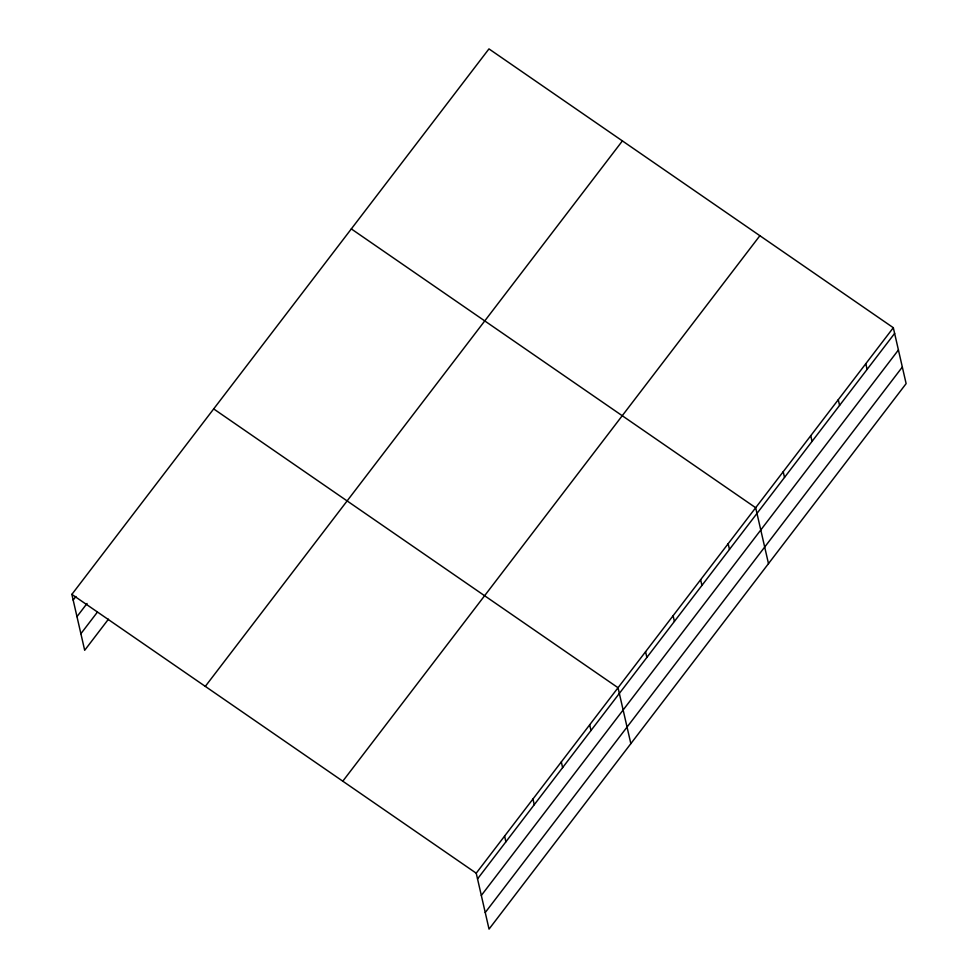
<?xml version="1.0" encoding="UTF-8"?>
<svg xmlns="http://www.w3.org/2000/svg" width="978" height="978" viewBox="0 0 978 978"><rect width="100%" height="100%" fill="white"/><g stroke="black" fill="none" stroke-linecap="round" stroke-linejoin="round"><path stroke-width="1.47" d="M71.871 594.379L488.963 48.9L893.317 327.716L906.129 383.62L489.037 929.1L476.225 873.195L71.871 594.379L84.683 650.284L108.46 619.172M73.179 600.076L75.917 596.482M76.969 616.641L87.042 603.487M80.881 633.72L97.348 612.179M205.307 686.385L622.399 140.905M342.789 781.19L759.882 235.71M476.225 873.195L893.317 327.716M477.533 878.892L894.625 333.412M481.323 895.457L898.427 349.977M485.235 912.535L902.327 367.056M351.322 228.913L755.676 507.729L768.488 563.634M213.681 408.914L618.035 687.73L630.847 743.635M865.799 363.718L867.095 369.415M838.268 399.721L839.576 405.418M810.738 435.723L812.046 441.42M783.207 471.726L784.515 477.423M728.158 543.731L729.454 549.428M700.627 579.722L701.935 585.431M673.096 615.724L674.404 621.433M645.566 651.727L646.874 657.424M589.673 724.82L590.981 730.517M561.311 761.911L562.619 767.62M532.949 799.014L534.257 804.711M504.587 836.104L505.895 841.801"/></g></svg>
